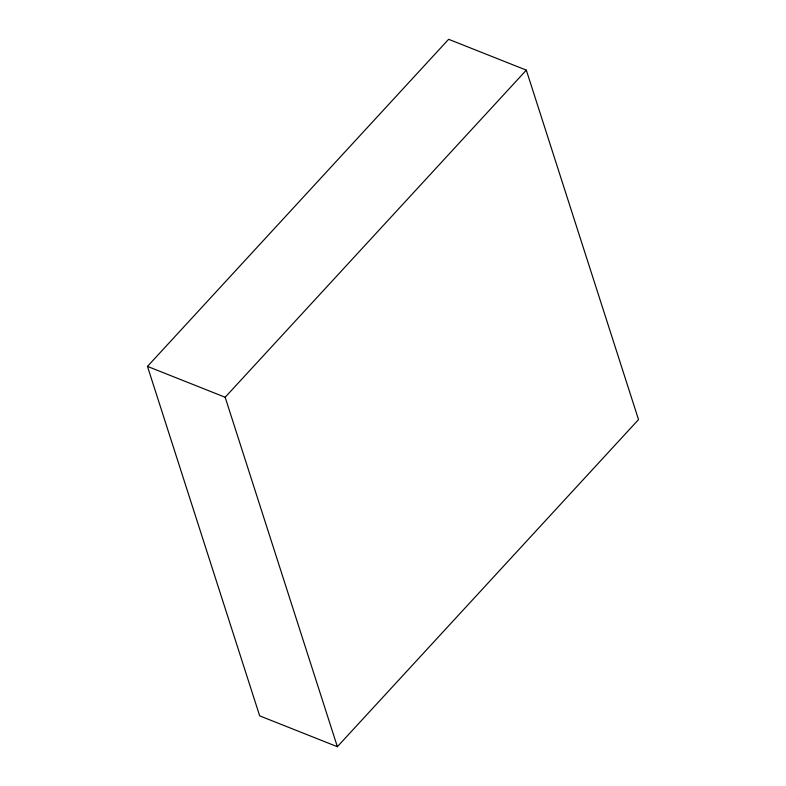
<?xml version="1.0" encoding="UTF-8"?>
<svg xmlns="http://www.w3.org/2000/svg" width="786" height="786" viewBox="0 0 786 786"><rect width="100%" height="100%" fill="white"/><g stroke="black" fill="none" stroke-linecap="round" stroke-linejoin="round"><path stroke-width="1.18" d="M147.473 366.404L448.639 39.3L526.325 70.141L638.527 419.596L337.361 746.7L259.675 715.859L147.473 366.404L225.16 397.254L337.361 746.7M225.16 397.254L526.325 70.141"/></g></svg>
